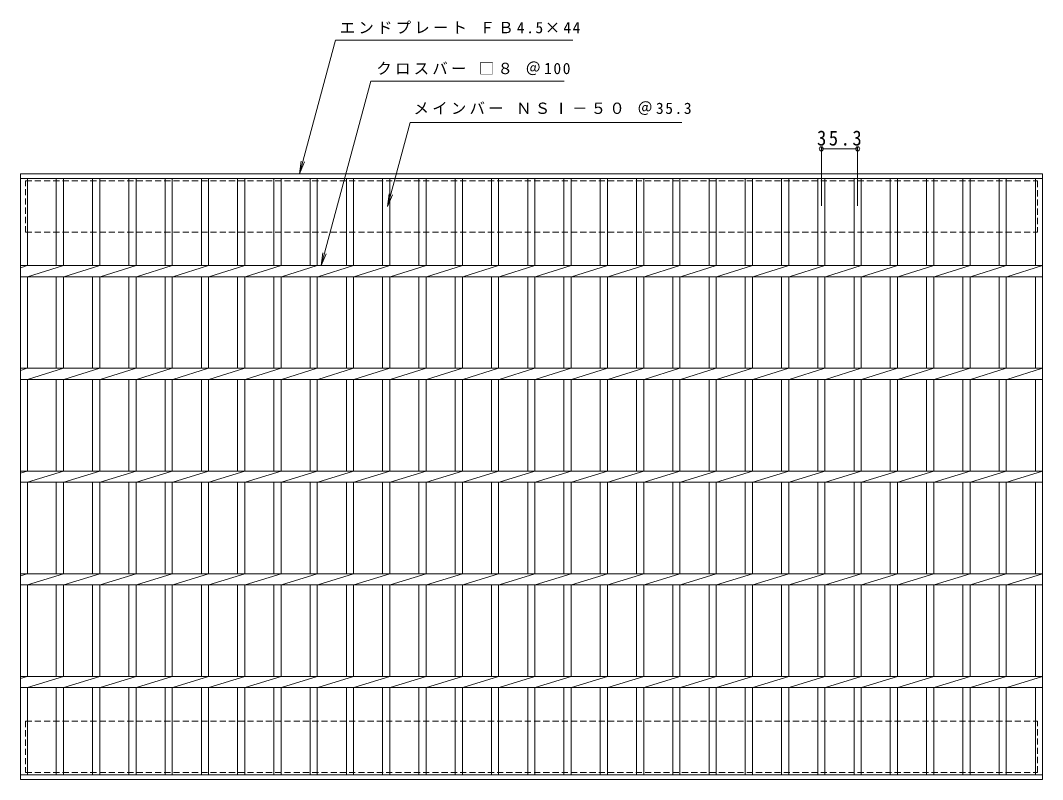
# Model space of a CAD drawing. Units: millimetres, scale not verified. Extents: x -853 to 831, y -687 to 679.
# Drawn here: x -851 to 144, y -60 to 679 of the extents above; entities that cross this region are included whole.
import ezdxf

# ---------------------------------------------------------------- set-up
doc = ezdxf.new("R2010")
doc.units = ezdxf.units.MM
doc.header["$LTSCALE"] = 5
doc.header["$PDMODE"] = 32
doc.header["$PDSIZE"] = 4
doc.linetypes.add('DASHED1', pattern=[1.8, 1.2, -0.6])
for name, color, linetype, lineweight in [('1-1_1-1ﾚｲﾔ', 2, 'Continuous', 9), ('1-2_1-2ﾚｲﾔ', 3, 'Continuous', 9), ('1-4_1-4ﾚｲﾔ', 7, 'Continuous', 9)]:
    doc.layers.add(name, color=color, linetype=linetype, lineweight=lineweight)
doc.styles.add('ＭＳ ゴシック', font='')
doc.styles.get('ＭＳ ゴシック').set_extended_font_data('MS Gothic')

msp = doc.modelspace()

# ---------------------------------------------------------------- linework, layer by layer
at = {"layer": '1-1_1-1ﾚｲﾔ', "linetype": 'DASHED1'}
for p, q in [((-846.351, 473.022), (-846.351, 523.022)), ((-846.351, 473.022), (138.649, 473.022)), ((-846.351, -2.978), (-846.351, -52.978)), ((-846.351, -2.978), (138.649, -2.978))]:
    msp.add_line(p, q, dxfattribs=at)
for points in [[(-846.351, 523.022), (138.649, 523.022), (138.649, 473.022)], [(-846.351, -52.978), (138.649, -52.978), (138.649, -2.978)]]:
    msp.add_lwpolyline(points, dxfattribs=at)
at = {"layer": '1-2_1-2ﾚｲﾔ'}
for p, q in [((-851.351, 530.022), (143.649, 530.022)), ((-851.351, -59.978), (-851.351, 530.022)), ((143.649, 530.022), (143.649, -59.978)), ((-851.351, 525.522), (143.649, 525.522)), ((-844.351, 440.522), (-844.351, 525.522)), ((-816.451, 525.522), (-816.451, 440.522)), ((-809.451, 525.522), (-809.451, 440.522)), ((-781.151, 525.522), (-781.151, 440.522)), ((-774.151, 525.522), (-774.151, 440.522)), ((-745.851, 525.522), (-745.851, 440.522)), ((-738.851, 525.522), (-738.851, 440.522)), ((-710.551, 525.522), (-710.551, 440.522)), ((-703.551, 525.522), (-703.551, 440.522)), ((-675.251, 525.522), (-675.251, 440.522)), ((-668.251, 525.522), (-668.251, 440.522)), ((-639.951, 525.522), (-639.951, 440.522)), ((-632.951, 525.522), (-632.951, 440.522)), ((-604.651, 525.522), (-604.651, 440.522)), ((-597.651, 525.522), (-597.651, 440.522)), ((-569.351, 525.522), (-569.351, 440.522)), ((-562.351, 525.522), (-562.351, 440.522)), ((-534.051, 525.522), (-534.051, 440.522)), ((-527.051, 525.522), (-527.051, 440.522)), ((-498.751, 525.522), (-498.751, 440.522)), ((-491.751, 525.522), (-491.751, 440.522)), ((-463.451, 525.522), (-463.451, 440.522)), ((-456.451, 525.522), (-456.451, 440.522)), ((-428.151, 525.522), (-428.151, 440.522)), ((-421.151, 525.522), (-421.151, 440.522)), ((-392.851, 525.522), (-392.851, 440.522)), ((-385.851, 525.522), (-385.851, 440.522)), ((-357.552, 525.522), (-357.552, 440.522)), ((-350.552, 525.522), (-350.552, 440.522)), ((-322.252, 525.522), (-322.252, 440.522)), ((-315.252, 525.522), (-315.252, 440.522)), ((-286.952, 525.522), (-286.952, 440.522)), ((-279.952, 525.522), (-279.952, 440.522)), ((-251.652, 525.522), (-251.652, 440.522)), ((-244.652, 525.522), (-244.652, 440.522)), ((-216.353, 525.522), (-216.353, 440.522)), ((-209.353, 525.522), (-209.353, 440.522)), ((-181.053, 525.522), (-181.053, 440.522)), ((-174.053, 525.522), (-174.053, 440.522)), ((-145.753, 525.522), (-145.753, 440.522)), ((-138.753, 525.522), (-138.753, 440.522)), ((-110.453, 525.522), (-110.453, 440.522)), ((-103.453, 525.522), (-103.453, 440.522)), ((-75.154, 525.522), (-75.154, 440.522)), ((-68.153, 525.522), (-68.153, 440.522)), ((-39.854, 525.522), (-39.854, 440.522)), ((-32.854, 525.522), (-32.854, 440.522)), ((-4.554, 525.522), (-4.554, 440.522)), ((2.446, 525.522), (2.446, 440.522)), ((30.746, 525.522), (30.746, 440.522)), ((37.746, 525.522), (37.746, 440.522)), ((66.046, 525.522), (66.046, 440.522)), ((73.046, 525.522), (73.046, 440.522)), ((101.345, 525.522), (101.345, 440.522)), ((108.345, 525.522), (108.345, 440.522)), ((136.649, 525.522), (136.649, 440.522)), ((-851.351, 438.442), (-844.751, 440.522)), ((-851.351, 440.522), (143.649, 440.522)), ((-844.351, 429.523), (-809.451, 440.522)), ((-809.051, 429.523), (-774.151, 440.522)), ((-773.751, 429.523), (-738.851, 440.522)), ((-738.451, 429.523), (-703.551, 440.522)), ((-703.151, 429.523), (-668.251, 440.522)), ((-667.851, 429.523), (-632.951, 440.522)), ((-632.551, 429.523), (-597.651, 440.522)), ((-597.251, 429.523), (-562.351, 440.522)), ((-561.951, 429.523), (-527.051, 440.522)), ((-526.651, 429.523), (-491.751, 440.522)), ((-491.351, 429.523), (-456.451, 440.522)), ((-456.051, 429.523), (-421.151, 440.522)), ((-420.751, 429.523), (-385.851, 440.522)), ((-385.451, 429.523), (-350.551, 440.522)), ((-350.151, 429.523), (-315.252, 440.522)), ((-314.852, 429.523), (-279.952, 440.522)), ((-279.552, 429.523), (-244.652, 440.522)), ((-244.252, 429.523), (-209.352, 440.522)), ((-208.952, 429.523), (-174.053, 440.522)), ((-173.653, 429.523), (-138.753, 440.522)), ((-138.353, 429.523), (-103.453, 440.522)), ((-103.053, 429.523), (-68.153, 440.522)), ((-67.753, 429.523), (-32.853, 440.522)), ((-32.454, 429.523), (2.446, 440.522)), ((2.846, 429.523), (37.746, 440.522)), ((38.146, 429.523), (73.046, 440.522)), ((73.446, 429.523), (108.346, 440.522)), ((108.745, 429.523), (143.645, 440.522)), ((-851.351, 429.523), (143.649, 429.523)), ((-844.351, 340.522), (-844.351, 429.523)), ((-816.451, 429.523), (-816.451, 340.522)), ((-809.451, 429.523), (-809.451, 340.522)), ((-781.151, 429.523), (-781.151, 340.522)), ((-774.151, 429.523), (-774.151, 340.522)), ((-745.851, 429.523), (-745.851, 340.522)), ((-738.851, 429.523), (-738.851, 340.522)), ((-710.551, 429.523), (-710.551, 340.522)), ((-703.551, 429.523), (-703.551, 340.522)), ((-675.251, 429.523), (-675.251, 340.522)), ((-668.251, 429.523), (-668.251, 340.522)), ((-639.951, 429.523), (-639.951, 340.522)), ((-632.951, 429.523), (-632.951, 340.522)), ((-604.651, 429.523), (-604.651, 340.522)), ((-597.651, 429.523), (-597.651, 340.522)), ((-569.351, 429.523), (-569.351, 340.522)), ((-562.351, 429.523), (-562.351, 340.522)), ((-534.051, 429.523), (-534.051, 340.522)), ((-527.051, 429.523), (-527.051, 340.522)), ((-498.751, 429.523), (-498.751, 340.522)), ((-491.751, 429.523), (-491.751, 340.522)), ((-463.451, 429.523), (-463.451, 340.522)), ((-456.451, 429.523), (-456.451, 340.522)), ((-428.151, 429.523), (-428.151, 340.522)), ((-421.151, 429.523), (-421.151, 340.522)), ((-392.851, 429.523), (-392.851, 340.522)), ((-385.851, 429.523), (-385.851, 340.522)), ((-357.552, 429.523), (-357.552, 340.522)), ((-350.552, 429.523), (-350.552, 340.522)), ((-322.252, 429.523), (-322.252, 340.522)), ((-315.252, 429.523), (-315.252, 340.522)), ((-286.952, 429.523), (-286.952, 340.522)), ((-279.952, 429.523), (-279.952, 340.522)), ((-251.652, 429.523), (-251.652, 340.522)), ((-244.652, 429.523), (-244.652, 340.522)), ((-216.353, 429.523), (-216.353, 340.522)), ((-209.353, 429.523), (-209.353, 340.522)), ((-181.053, 429.523), (-181.053, 340.522)), ((-174.053, 429.523), (-174.053, 340.522)), ((-145.753, 429.523), (-145.753, 340.522)), ((-138.753, 429.523), (-138.753, 340.522)), ((-110.453, 429.523), (-110.453, 340.522)), ((-103.453, 429.523), (-103.453, 340.522)), ((-75.154, 429.523), (-75.154, 340.522)), ((-68.153, 429.523), (-68.153, 340.522)), ((-39.854, 429.523), (-39.854, 340.522)), ((-32.854, 429.523), (-32.854, 340.522)), ((-4.554, 429.523), (-4.554, 340.522)), ((2.446, 429.523), (2.446, 340.522)), ((30.746, 429.523), (30.746, 340.522)), ((37.746, 429.523), (37.746, 340.522)), ((66.046, 429.523), (66.046, 340.522)), ((73.046, 429.523), (73.046, 340.522)), ((101.345, 429.523), (101.345, 340.522)), ((108.345, 429.523), (108.345, 340.522)), ((136.649, 429.523), (136.649, 340.522)), ((-851.351, 338.442), (-844.751, 340.522)), ((-851.351, 340.522), (143.649, 340.522)), ((-844.351, 329.523), (-809.451, 340.522)), ((-809.051, 329.523), (-774.151, 340.522)), ((-773.751, 329.523), (-738.851, 340.522)), ((-738.451, 329.523), (-703.551, 340.522)), ((-703.151, 329.523), (-668.251, 340.522)), ((-667.851, 329.523), (-632.951, 340.522)), ((-632.551, 329.523), (-597.651, 340.522)), ((-597.251, 329.523), (-562.351, 340.522)), ((-561.951, 329.523), (-527.051, 340.522)), ((-526.651, 329.523), (-491.751, 340.522)), ((-491.351, 329.523), (-456.451, 340.522)), ((-456.051, 329.523), (-421.151, 340.522)), ((-420.751, 329.523), (-385.851, 340.522)), ((-385.451, 329.523), (-350.551, 340.522)), ((-350.151, 329.523), (-315.252, 340.522)), ((-314.852, 329.523), (-279.952, 340.522)), ((-279.552, 329.523), (-244.652, 340.522)), ((-244.252, 329.523), (-209.352, 340.522)), ((-208.952, 329.523), (-174.053, 340.522)), ((-173.653, 329.523), (-138.753, 340.522)), ((-138.353, 329.523), (-103.453, 340.522)), ((-103.053, 329.523), (-68.153, 340.522)), ((-67.753, 329.523), (-32.853, 340.522)), ((-32.454, 329.523), (2.446, 340.522)), ((2.846, 329.523), (37.746, 340.522)), ((38.146, 329.523), (73.046, 340.522)), ((73.446, 329.523), (108.346, 340.522)), ((108.745, 329.523), (143.645, 340.522)), ((-851.351, 329.522), (143.649, 329.522)), ((-844.351, 240.522), (-844.351, 329.522)), ((-816.451, 329.522), (-816.451, 240.522)), ((-809.451, 329.522), (-809.451, 240.522)), ((-781.151, 329.522), (-781.151, 240.522)), ((-774.151, 329.522), (-774.151, 240.522)), ((-745.851, 329.522), (-745.851, 240.522)), ((-738.851, 329.522), (-738.851, 240.522)), ((-710.551, 329.522), (-710.551, 240.522)), ((-703.551, 329.522), (-703.551, 240.522)), ((-675.251, 329.522), (-675.251, 240.522)), ((-668.251, 329.522), (-668.251, 240.522)), ((-639.951, 329.522), (-639.951, 240.522)), ((-632.951, 329.522), (-632.951, 240.522)), ((-604.651, 329.522), (-604.651, 240.522)), ((-597.651, 329.522), (-597.651, 240.522)), ((-569.351, 329.522), (-569.351, 240.522)), ((-562.351, 329.522), (-562.351, 240.522)), ((-534.051, 329.522), (-534.051, 240.522)), ((-527.051, 329.522), (-527.051, 240.522)), ((-498.751, 329.522), (-498.751, 240.522)), ((-491.751, 329.522), (-491.751, 240.522)), ((-463.451, 329.522), (-463.451, 240.522)), ((-456.451, 329.522), (-456.451, 240.522)), ((-428.151, 329.522), (-428.151, 240.522)), ((-421.151, 329.522), (-421.151, 240.522)), ((-392.851, 329.522), (-392.851, 240.522)), ((-385.851, 329.522), (-385.851, 240.522)), ((-357.552, 329.522), (-357.552, 240.522)), ((-350.552, 329.522), (-350.552, 240.522)), ((-322.252, 329.522), (-322.252, 240.522)), ((-315.252, 329.522), (-315.252, 240.522)), ((-286.952, 329.522), (-286.952, 240.522)), ((-279.952, 329.522), (-279.952, 240.522)), ((-251.652, 329.522), (-251.652, 240.522)), ((-244.652, 329.522), (-244.652, 240.522)), ((-216.353, 329.522), (-216.353, 240.522)), ((-209.353, 329.522), (-209.353, 240.522)), ((-181.053, 329.522), (-181.053, 240.522)), ((-174.053, 329.522), (-174.053, 240.522)), ((-145.753, 329.522), (-145.753, 240.522)), ((-138.753, 329.522), (-138.753, 240.522)), ((-110.453, 329.522), (-110.453, 240.522)), ((-103.453, 329.522), (-103.453, 240.522)), ((-75.154, 329.522), (-75.154, 240.522)), ((-68.153, 329.522), (-68.153, 240.522)), ((-39.854, 329.522), (-39.854, 240.522)), ((-32.854, 329.522), (-32.854, 240.522)), ((-4.554, 329.522), (-4.554, 240.522)), ((2.446, 329.522), (2.446, 240.522)), ((30.746, 329.522), (30.746, 240.522)), ((37.746, 329.522), (37.746, 240.522)), ((66.046, 329.522), (66.046, 240.522)), ((73.046, 329.522), (73.046, 240.522)), ((101.345, 329.522), (101.345, 240.522)), ((108.345, 329.522), (108.345, 240.522)), ((136.649, 329.522), (136.649, 240.522)), ((-851.351, 238.442), (-844.751, 240.522)), ((-851.351, 240.522), (143.649, 240.522)), ((-844.351, 229.522), (-809.451, 240.522)), ((-809.051, 229.522), (-774.151, 240.522)), ((-773.751, 229.522), (-738.851, 240.522)), ((-738.451, 229.522), (-703.551, 240.522)), ((-703.151, 229.522), (-668.251, 240.522)), ((-667.851, 229.522), (-632.951, 240.522)), ((-632.551, 229.522), (-597.651, 240.522)), ((-597.251, 229.522), (-562.351, 240.522)), ((-561.951, 229.522), (-527.051, 240.522)), ((-526.651, 229.522), (-491.751, 240.522)), ((-491.351, 229.522), (-456.451, 240.522)), ((-456.051, 229.522), (-421.151, 240.522)), ((-420.751, 229.522), (-385.851, 240.522)), ((-385.451, 229.522), (-350.551, 240.522)), ((-350.151, 229.522), (-315.252, 240.522)), ((-314.852, 229.522), (-279.952, 240.522)), ((-279.552, 229.522), (-244.652, 240.522)), ((-244.252, 229.522), (-209.352, 240.522)), ((-208.952, 229.522), (-174.053, 240.522)), ((-173.653, 229.522), (-138.753, 240.522)), ((-138.353, 229.522), (-103.453, 240.522)), ((-103.053, 229.522), (-68.153, 240.522)), ((-67.753, 229.522), (-32.853, 240.522)), ((-32.454, 229.522), (2.446, 240.522)), ((2.846, 229.522), (37.746, 240.522)), ((38.146, 229.522), (73.046, 240.522)), ((73.446, 229.522), (108.346, 240.522)), ((108.745, 229.522), (143.645, 240.522)), ((-851.351, 229.522), (143.649, 229.522)), ((-844.351, 140.522), (-844.351, 229.522)), ((-816.451, 229.522), (-816.451, 140.522)), ((-809.451, 229.522), (-809.451, 140.522)), ((-781.151, 229.522), (-781.151, 140.522)), ((-774.151, 229.522), (-774.151, 140.522)), ((-745.851, 229.522), (-745.851, 140.522)), ((-738.851, 229.522), (-738.851, 140.522)), ((-710.551, 229.522), (-710.551, 140.522)), ((-703.551, 229.522), (-703.551, 140.522)), ((-675.251, 229.522), (-675.251, 140.522)), ((-668.251, 229.522), (-668.251, 140.522)), ((-639.951, 229.522), (-639.951, 140.522)), ((-632.951, 229.522), (-632.951, 140.522)), ((-604.651, 229.522), (-604.651, 140.522)), ((-597.651, 229.522), (-597.651, 140.522)), ((-569.351, 229.522), (-569.351, 140.522)), ((-562.351, 229.522), (-562.351, 140.522)), ((-534.051, 229.522), (-534.051, 140.522)), ((-527.051, 229.522), (-527.051, 140.522)), ((-498.751, 229.522), (-498.751, 140.522)), ((-491.751, 229.522), (-491.751, 140.522)), ((-463.451, 229.522), (-463.451, 140.522)), ((-456.451, 229.522), (-456.451, 140.522)), ((-428.151, 229.522), (-428.151, 140.522)), ((-421.151, 229.522), (-421.151, 140.522)), ((-392.851, 229.522), (-392.851, 140.522)), ((-385.851, 229.522), (-385.851, 140.522)), ((-357.552, 229.522), (-357.552, 140.522)), ((-350.552, 229.522), (-350.552, 140.522)), ((-322.252, 229.522), (-322.252, 140.522)), ((-315.252, 229.522), (-315.252, 140.522)), ((-286.952, 229.522), (-286.952, 140.522)), ((-279.952, 229.522), (-279.952, 140.522)), ((-251.652, 229.522), (-251.652, 140.522)), ((-244.652, 229.522), (-244.652, 140.522)), ((-216.353, 229.522), (-216.353, 140.522)), ((-209.353, 229.522), (-209.353, 140.522)), ((-181.053, 229.522), (-181.053, 140.522)), ((-174.053, 229.522), (-174.053, 140.522)), ((-145.753, 229.522), (-145.753, 140.522)), ((-138.753, 229.522), (-138.753, 140.522)), ((-110.453, 229.522), (-110.453, 140.522)), ((-103.453, 229.522), (-103.453, 140.522)), ((-75.154, 229.522), (-75.154, 140.522)), ((-68.153, 229.522), (-68.153, 140.522)), ((-39.854, 229.522), (-39.854, 140.522)), ((-32.854, 229.522), (-32.854, 140.522)), ((-4.554, 229.522), (-4.554, 140.522)), ((2.446, 229.522), (2.446, 140.522)), ((30.746, 229.522), (30.746, 140.522)), ((37.746, 229.522), (37.746, 140.522)), ((66.046, 229.522), (66.046, 140.522)), ((73.046, 229.522), (73.046, 140.522)), ((101.345, 229.522), (101.345, 140.522)), ((108.345, 229.522), (108.345, 140.522)), ((136.649, 229.522), (136.649, 140.522)), ((-851.351, 138.442), (-844.751, 140.522)), ((-851.351, 140.522), (143.649, 140.522)), ((-844.351, 129.522), (-809.451, 140.522)), ((-809.051, 129.522), (-774.151, 140.522)), ((-773.751, 129.522), (-738.851, 140.522)), ((-738.451, 129.522), (-703.551, 140.522)), ((-703.151, 129.522), (-668.251, 140.522)), ((-667.851, 129.522), (-632.951, 140.522)), ((-632.551, 129.522), (-597.651, 140.522)), ((-597.251, 129.522), (-562.351, 140.522)), ((-561.951, 129.522), (-527.051, 140.522)), ((-526.651, 129.522), (-491.751, 140.522)), ((-491.351, 129.522), (-456.451, 140.522)), ((-456.051, 129.522), (-421.151, 140.522)), ((-420.751, 129.522), (-385.851, 140.522)), ((-385.451, 129.522), (-350.551, 140.522)), ((-350.151, 129.522), (-315.252, 140.522)), ((-314.852, 129.522), (-279.952, 140.522)), ((-279.552, 129.522), (-244.652, 140.522)), ((-244.252, 129.522), (-209.352, 140.522)), ((-208.952, 129.522), (-174.053, 140.522)), ((-173.653, 129.522), (-138.753, 140.522)), ((-138.353, 129.522), (-103.453, 140.522)), ((-103.053, 129.522), (-68.153, 140.522)), ((-67.753, 129.522), (-32.853, 140.522)), ((-32.454, 129.522), (2.446, 140.522)), ((2.846, 129.522), (37.746, 140.522)), ((38.146, 129.522), (73.046, 140.522)), ((73.446, 129.522), (108.346, 140.522)), ((108.745, 129.522), (143.645, 140.522)), ((-851.351, 129.522), (143.649, 129.522)), ((-844.351, 40.522), (-844.351, 129.522)), ((-816.451, 129.522), (-816.451, 40.522)), ((-809.451, 129.522), (-809.451, 40.522)), ((-781.151, 129.522), (-781.151, 40.522)), ((-774.151, 129.522), (-774.151, 40.522)), ((-745.851, 129.522), (-745.851, 40.522)), ((-738.851, 129.522), (-738.851, 40.522)), ((-710.551, 129.522), (-710.551, 40.522)), ((-703.551, 129.522), (-703.551, 40.522)), ((-675.251, 129.522), (-675.251, 40.522)), ((-668.251, 129.522), (-668.251, 40.522)), ((-639.951, 129.522), (-639.951, 40.522)), ((-632.951, 129.522), (-632.951, 40.522)), ((-604.651, 129.522), (-604.651, 40.522)), ((-597.651, 129.522), (-597.651, 40.522)), ((-569.351, 129.522), (-569.351, 40.522)), ((-562.351, 129.522), (-562.351, 40.522)), ((-534.051, 129.522), (-534.051, 40.522)), ((-527.051, 129.522), (-527.051, 40.522)), ((-498.751, 129.522), (-498.751, 40.522)), ((-491.751, 129.522), (-491.751, 40.522)), ((-463.451, 129.522), (-463.451, 40.522)), ((-456.451, 129.522), (-456.451, 40.522)), ((-428.151, 129.522), (-428.151, 40.522)), ((-421.151, 129.522), (-421.151, 40.522)), ((-392.851, 129.522), (-392.851, 40.522)), ((-385.851, 129.522), (-385.851, 40.522)), ((-357.552, 129.522), (-357.552, 40.522)), ((-350.552, 129.522), (-350.552, 40.522)), ((-322.252, 129.522), (-322.252, 40.522)), ((-315.252, 129.522), (-315.252, 40.522)), ((-286.952, 129.522), (-286.952, 40.522)), ((-279.952, 129.522), (-279.952, 40.522)), ((-251.652, 129.522), (-251.652, 40.522)), ((-244.652, 129.522), (-244.652, 40.522)), ((-216.353, 129.522), (-216.353, 40.522)), ((-209.353, 129.522), (-209.353, 40.522)), ((-181.053, 129.522), (-181.053, 40.522)), ((-174.053, 129.522), (-174.053, 40.522)), ((-145.753, 129.522), (-145.753, 40.522)), ((-138.753, 129.522), (-138.753, 40.522)), ((-110.453, 129.522), (-110.453, 40.522)), ((-103.453, 129.522), (-103.453, 40.522)), ((-75.154, 129.522), (-75.154, 40.522)), ((-68.153, 129.522), (-68.153, 40.522)), ((-39.854, 129.522), (-39.854, 40.522)), ((-32.854, 129.522), (-32.854, 40.522)), ((-4.554, 129.522), (-4.554, 40.522)), ((2.446, 129.522), (2.446, 40.522)), ((30.746, 129.522), (30.746, 40.522)), ((37.746, 129.522), (37.746, 40.522)), ((66.046, 129.522), (66.046, 40.522)), ((73.046, 129.522), (73.046, 40.522)), ((101.345, 129.522), (101.345, 40.522)), ((108.345, 129.522), (108.345, 40.522)), ((136.649, 129.522), (136.649, 40.522)), ((-851.351, 38.442), (-844.751, 40.522)), ((-851.351, 40.522), (143.649, 40.522)), ((-844.351, 29.522), (-809.451, 40.522)), ((-809.051, 29.522), (-774.151, 40.522)), ((-773.751, 29.522), (-738.851, 40.522)), ((-738.451, 29.522), (-703.551, 40.522)), ((-703.151, 29.522), (-668.251, 40.522)), ((-667.851, 29.522), (-632.951, 40.522)), ((-632.551, 29.522), (-597.651, 40.522)), ((-597.251, 29.522), (-562.351, 40.522)), ((-561.951, 29.522), (-527.051, 40.522)), ((-526.651, 29.522), (-491.751, 40.522)), ((-491.351, 29.522), (-456.451, 40.522)), ((-456.051, 29.522), (-421.151, 40.522)), ((-420.751, 29.522), (-385.851, 40.522)), ((-385.451, 29.522), (-350.551, 40.522)), ((-350.151, 29.522), (-315.252, 40.522)), ((-314.852, 29.522), (-279.952, 40.522)), ((-279.552, 29.522), (-244.652, 40.522)), ((-244.252, 29.522), (-209.352, 40.522)), ((-208.952, 29.522), (-174.053, 40.522)), ((-173.653, 29.522), (-138.753, 40.522)), ((-138.353, 29.522), (-103.453, 40.522)), ((-103.053, 29.522), (-68.153, 40.522)), ((-67.753, 29.522), (-32.853, 40.522)), ((-32.454, 29.522), (2.446, 40.522)), ((2.846, 29.522), (37.746, 40.522)), ((38.146, 29.522), (73.046, 40.522)), ((73.446, 29.522), (108.346, 40.522)), ((108.745, 29.522), (143.645, 40.522)), ((-851.351, 29.522), (143.649, 29.522)), ((-844.351, -55.478), (-844.351, 29.522)), ((-816.451, 29.522), (-816.451, -55.478)), ((-809.451, 29.522), (-809.451, -55.478)), ((-781.151, 29.522), (-781.151, -55.478)), ((-774.151, 29.522), (-774.151, -55.478)), ((-745.851, 29.522), (-745.851, -55.478)), ((-738.851, 29.522), (-738.851, -55.478)), ((-710.551, 29.522), (-710.551, -55.478)), ((-703.551, 29.522), (-703.551, -55.478)), ((-675.251, 29.522), (-675.251, -55.478)), ((-668.251, 29.522), (-668.251, -55.478)), ((-639.951, 29.522), (-639.951, -55.478)), ((-632.951, 29.522), (-632.951, -55.478)), ((-604.651, 29.522), (-604.651, -55.478)), ((-597.651, 29.522), (-597.651, -55.478)), ((-569.351, 29.522), (-569.351, -55.478)), ((-562.351, 29.522), (-562.351, -55.478)), ((-534.051, 29.522), (-534.051, -55.478)), ((-527.051, 29.522), (-527.051, -55.478)), ((-498.751, 29.522), (-498.751, -55.478)), ((-491.751, 29.522), (-491.751, -55.478)), ((-463.451, 29.522), (-463.451, -55.478)), ((-456.451, 29.522), (-456.451, -55.478)), ((-428.151, 29.522), (-428.151, -55.478)), ((-421.151, 29.522), (-421.151, -55.478)), ((-392.851, 29.522), (-392.851, -55.478)), ((-385.851, 29.522), (-385.851, -55.478)), ((-357.552, 29.522), (-357.552, -55.478)), ((-350.552, 29.522), (-350.552, -55.478)), ((-322.252, 29.522), (-322.252, -55.478)), ((-315.252, 29.522), (-315.252, -55.478)), ((-286.952, 29.522), (-286.952, -55.478)), ((-279.952, 29.522), (-279.952, -55.478)), ((-251.652, 29.522), (-251.652, -55.478)), ((-244.652, 29.522), (-244.652, -55.478)), ((-216.353, 29.522), (-216.353, -55.478)), ((-209.353, 29.522), (-209.353, -55.478)), ((-181.053, 29.522), (-181.053, -55.478)), ((-174.053, 29.522), (-174.053, -55.478)), ((-145.753, 29.522), (-145.753, -55.478)), ((-138.753, 29.522), (-138.753, -55.478)), ((-110.453, 29.522), (-110.453, -55.478)), ((-103.453, 29.522), (-103.453, -55.478)), ((-75.154, 29.522), (-75.154, -55.478)), ((-68.153, 29.522), (-68.153, -55.478)), ((-39.854, 29.522), (-39.854, -55.478)), ((-32.854, 29.522), (-32.854, -55.478)), ((-4.554, 29.522), (-4.554, -55.478)), ((2.446, 29.522), (2.446, -55.478)), ((30.746, 29.522), (30.746, -55.478)), ((37.746, 29.522), (37.746, -55.478)), ((66.046, 29.522), (66.046, -55.478)), ((73.046, 29.522), (73.046, -55.478)), ((101.345, 29.522), (101.345, -55.478)), ((108.345, 29.522), (108.345, -55.478)), ((136.649, 29.522), (136.649, -55.478)), ((143.649, -55.478), (-851.351, -55.478)), ((143.649, -59.978), (-851.351, -59.978))]:
    msp.add_line(p, q, dxfattribs=at)
at = {"layer": '1-4_1-4ﾚｲﾔ'}
for p, q in [((-558.452, 440.522), (-510.355, 620.022)), ((-510.355, 620.022), (-322.006, 620.022)), ((-493.963, 498.022), (-471.992, 580.022)), ((-471.992, 580.022), (-207.412, 580.022)), ((-71.654, 498.736), (-71.654, 555.759)), ((-71.654, 554.259), (-36.353, 554.259)), ((-36.353, 498.736), (-36.353, 555.759)), ((-579.631, 530.022), (-578, 542.415)), ((-579.631, 530.022), (-574.848, 541.571)), ((-493.963, 498.022), (-492.332, 510.415)), ((-493.963, 498.022), (-489.18, 509.571)), ((-558.452, 440.522), (-556.82, 452.915)), ((-558.452, 440.522), (-553.668, 452.071))]:
    msp.add_line(p, q, dxfattribs=at)
msp.add_lwpolyline([(-579.631, 530.022), (-544.798, 660.022), (-313.681, 660.022)], dxfattribs=at)
for p in [(-71.654, 554.259), (-36.353, 554.259)]:
    msp.add_point(p, dxfattribs=at)

# ---------------------------------------------------------------- texts
at = {"layer": '1-4_1-4ﾚｲﾔ', "char_height": 11, "attachment_point": 7, "style": 'ＭＳ ゴシック'}
for s, insert in [('\\T1.21;エンドプレート\\~ＦＢ4.5×44', (-540.531, 666.214)), ('\\T1.21;クロスバー\\~□８\\~＠100', (-504.895, 626.012)), ('\\T1.21;メインバー\\~ＮＳⅠ－５０\\~＠35.3', (-468.647, 587.258))]:
    msp.add_mtext(s, dxfattribs=dict(at, insert=insert))
at = {"layer": '1-4_1-4ﾚｲﾔ', "color": 2, "insert": (-75.878, 557.259), "char_height": 14.66, "attachment_point": 7, "style": 'ＭＳ ゴシック'}
msp.add_mtext('\\T1.28;\\W0.9;35.3', dxfattribs=at)

doc.saveas('drawing.dxf')
